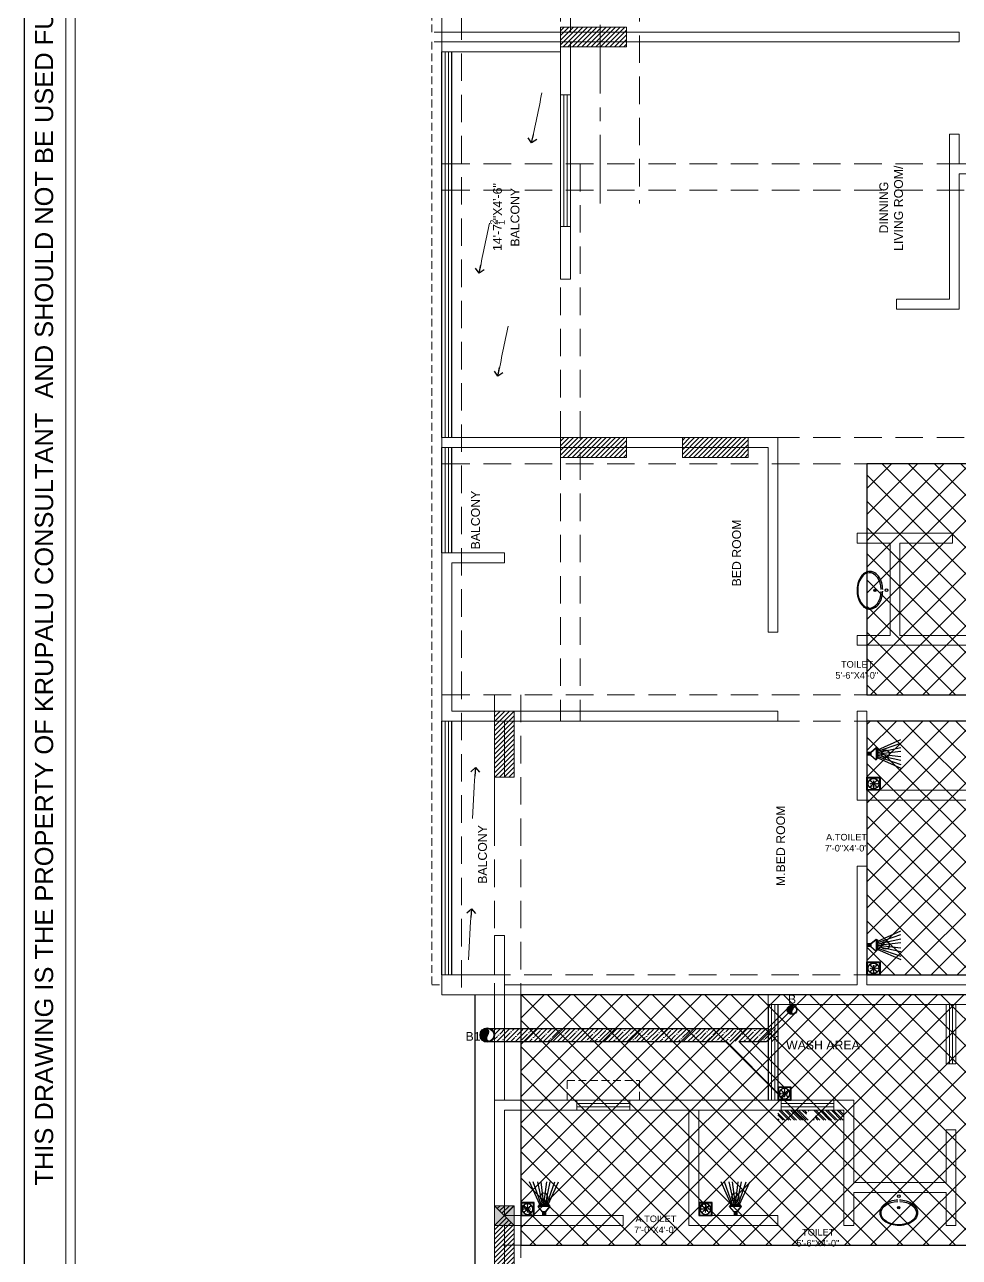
# Model space of a CAD drawing. Header units: inches. Extents: x 1807 to 67852, y 1160 to 20242.
# Drawn here: x 16490 to 16916, y 8413 to 8974 of the extents above; entities that cross this region are included whole.
import ezdxf

# ---------------------------------------------------------------- set-up
doc = ezdxf.new("R2010")
doc.units = ezdxf.units.IN
doc.header["$MEASUREMENT"] = 0
doc.linetypes.add('CENTER', pattern=[2, 1.25, -0.25, 0.25, -0.25])
doc.linetypes.add('DASHED', pattern=[0.75, 0.5, -0.25])
doc.layers.get('0').update_dxf_attribs({"lineweight": 20})
for name, color, linetype, lineweight in [('$TD_AUDIT_GENERATED_(67B1F)', 8, 'Continuous', 15), ('4 upvc pip', 5, 'Continuous', 30), ('4 upvc pip hatch', 6, 'Continuous', 5), ('4. UPCV', 6, 'Continuous', 30), ('A-HATCH', 252, 'Continuous', 13), ('AP_TEXT', 7, 'Continuous', 13), ('Bathing', 3, 'Continuous', 30), ('BLOCK', 7, 'Continuous', 0), ('column_01', 7, 'Continuous', 18), ('Dummy wall', 8, 'Continuous', 18), ('HATCH', 8, 'Continuous', 0), ('N.WALL', 7, 'Continuous', 25), ('PROJ.', 8, 'DASHED', 20), ('RAILING', 8, 'Continuous', 25), ('Railing 01', 8, 'Continuous', 18), ('SUNK', 216, 'Continuous', 30), ('SUNK HTACH', 165, 'Continuous', 15), ('wall', 7, 'Continuous', 20), ('WINDOW', 8, 'Continuous', 15)]:
    doc.layers.add(name, color=color, linetype=linetype, lineweight=lineweight)
doc.styles.add('Krupalu', font='arial.ttf', dxfattribs={"height": 8})
doc.styles.add('Krupalu 1', font='arial.ttf')
doc.dimstyles.new('Krupalu', dxfattribs={"dimtxt": 4, "dimasz": 4, "dimexe": 0, "dimexo": 0, "dimgap": 0.09, "dimtad": 0, "dimtoh": 1, "dimdec": 0, "dimzin": 3, "dimdsep": 46, "dimlunit": 4, "dimtxsty": 'Krupalu', "dimblk": 'DOTSMALL', "dimcen": 0, "dimse1": 1, "dimse2": 1, "dimclrd": 256, "dimclre": 256, "dimclrt": 7, "dimadec": 0, "dimazin": 0, "dimtfac": 1, "dimtdec": 0, "dimtofl": 0, "dimtmove": 1, "dimatfit": 0, "dimldrblk": 'OPEN90', "dimfxl": 1, "dimtolj": 1, "dimtzin": 0, "dimlwd": -1, "dimarcsym": 0})
pattern_1 = [(45, (-2883.811179141252, 0), (-1.060660171779821, 1.060660171779821), [])]
pattern_2 = [(135, (21954.08681038094, -55328.92698113222), (5.966213466261491, 5.966213466261491), []), (45, (21954.08681038094, -55328.92698113222), (5.966213466261491, -5.966213466261491), [])]

# ---------------------------------------------------------------- blocks, each defined once
blk = doc.blocks.new('A$C538C39F4')
at = {"layer": 'column_01', "lineweight": 18}
h = blk.add_hatch(color=8, dxfattribs=at)
h.dxf.hatch_style = 1
h.paths.add_polyline_path([(1.491280273e-07, 8.999999999417923), (9.000000149128027, 8.999999850289896), (9, -1.495936885e-07), (0, 0)])
at = {"layer": 'column_01'}
for p, q in [((9.000000132364221, 8.999999850639142), (-4.656613e-10, -3.15485522e-08)), ((1.491280273e-07, 8.999999999417923), (8.999999983119778, -1.806765795e-07))]:
    blk.add_line(p, q, dxfattribs=at)
blk.add_lwpolyline([(1.491280273e-07, 8.999999999417923), (9.000000149128027, 8.999999850289896), (9, -1.495936885e-07), (0, 0)], close=True, dxfattribs=at)
blk = doc.blocks.new('dfhtutrut')
at = {"layer": 'HATCH'}
h = blk.add_hatch(dxfattribs=at)
h.set_pattern_fill('ANSI31', color=256, scale=12, style=0)
h.set_pattern_definition(pattern_1)
h.paths.add_polyline_path([(142145.4290205566, -630693.7274956615), (142175.4290206037, -630693.7274951907), (142175.4290205045, -630684.7274951837), (142145.4290204407, -630684.72749566)])
h = blk.add_hatch(dxfattribs=at)
h.set_pattern_fill('ANSI31', color=256, scale=12, style=0)
h.set_pattern_definition(pattern_1)
h.paths.add_polyline_path([(142145.4290120945, -630880.4774917477), (142175.4290121416, -630880.4774912769), (142175.4290120424, -630871.4774912699), (142145.4290119786, -630871.4774917462)])
h = blk.add_hatch(dxfattribs=at)
h.set_pattern_fill('ANSI31', color=256, scale=12, style=0)
h.set_pattern_definition(pattern_1)
h.paths.add_polyline_path([(142230.9290196957, -630880.4774955474), (142200.9290196487, -630880.4774950766), (142200.9290197479, -630871.4774950696), (142230.9290198117, -630871.4774955459)])
h = blk.add_hatch(dxfattribs=at)
h.set_pattern_fill('ANSI31', color=256, scale=12, style=0)
h.set_pattern_definition(pattern_1)
h.paths.add_polyline_path([(142115.429018354, -630995.9774970419), (142115.4290188248, -631025.977497089), (142124.4290188318, -631025.9774969898), (142124.4290183555, -630995.977496926)])
h = blk.add_hatch(dxfattribs=at)
h.set_pattern_fill('ANSI31', color=256, scale=12, style=0)
h.set_pattern_definition(pattern_1)
edge = h.paths.add_edge_path()
edge.add_line((142115.4290201629, -631220.9774958682), (142124.4290201629, -631220.9774957191))
edge.add_line((142124.4290201629, -631220.9774957191), (142115.4290203289, -631229.9774958992))
edge.add_line((142115.429020312, -631229.9774958681), (142124.429020312, -631229.9774957185))
h = blk.add_hatch(dxfattribs=at)
h.set_pattern_fill('ANSI31', color=256, scale=12, style=0)
h.set_pattern_definition(pattern_1)
edge = h.paths.add_edge_path()
edge.add_line((142115.4290201629, -631220.9774958682), (142124.4290201629, -631220.9774957191))
h = blk.add_hatch(dxfattribs=at)
h.set_pattern_fill('ANSI31', color=256, scale=12, style=0)
h.set_pattern_definition(pattern_1)
h.paths.add_polyline_path([(142115.429020193, -631220.9774958035), (142115.4290206637, -631250.9774958505), (142124.4290206707, -631250.9774957513), (142124.4290201945, -631220.9774956875)])
h.paths.add_polyline_path([(142124.4290203125, -631229.9774957501), (142115.4290201629, -631220.9774958682), (142115.4290203289, -631229.9774958992), (142124.4290201629, -631220.9774957191), (142124.429020312, -631229.9774957185)], flags=16)
h = blk.add_hatch(dxfattribs=at)
h.set_pattern_fill('ANSI31', color=256, scale=12, style=0)
h.set_pattern_definition(pattern_1)
edge = h.paths.add_edge_path()
edge.add_line((142115.429020312, -631229.9774958681), (142124.429020312, -631229.9774957185))
at = {"layer": 'column_01'}
for points in [[(142145.4290205566, -630693.7274956615), (142175.4290206037, -630693.7274951907), (142175.4290205045, -630684.7274951837), (142145.4290204407, -630684.72749566)], [(142145.4290120945, -630880.4774917477), (142175.4290121416, -630880.4774912769), (142175.4290120424, -630871.4774912699), (142145.4290119786, -630871.4774917462)], [(142230.9290196957, -630880.4774955474), (142200.9290196487, -630880.4774950766), (142200.9290197479, -630871.4774950696), (142230.9290198117, -630871.4774955459)], [(142115.429018354, -630995.9774970419), (142115.4290188248, -631025.977497089), (142124.4290188318, -631025.9774969898), (142124.4290183555, -630995.977496926)], [(142115.429020193, -631220.9774958035), (142115.4290206637, -631250.9774958505), (142124.4290206707, -631250.9774957513), (142124.4290201945, -631220.9774956875)]]:
    blk.add_lwpolyline(points, close=True, dxfattribs=at)
at = {"layer": 'column_01', "xscale": -1}
blk.add_blockref('A$C538C39F4', (142124.429020312, -631229.9774957185), dxfattribs=at)
blk = doc.blocks.new('Shower')
at = {"layer": 'Bathing'}
h = blk.add_hatch(color=256, dxfattribs=at)
h.paths.add_polyline_path([(60267.41833196791, -3620.431860871338), (60268.65211769909, -3620.431860871395), (60268.65211769909, -3618.635292511739), (60267.4183319679, -3618.635292511768)])
h.paths.add_polyline_path([(60270.15766957924, -3623.625805427511), (60270.72500750469, -3622.804406799856), (60265.34544216232, -3622.804406799798), (60266.14786777544, -3623.625805427511)])
at = {"layer": 'Bathing', "ltscale": 3}
for p, q in [((60267.4183319679, -3620.431860871395), (60265.34544216236, -3622.804406799798)), ((60265.34544216236, -3622.804406799798), (60266.14786777544, -3623.625805427511)), ((60270.72500750468, -3622.804406799856), (60265.34544216236, -3622.804406799798)), ((60267.4183319679, -3620.431860871395), (60267.4183319679, -3618.635292511739)), ((60268.65211769909, -3618.635292511739), (60267.4183319679, -3618.635292511739)), ((60268.65211769898, -3618.635292511739), (60267.4183319679, -3618.635292511768)), ((60268.65211769909, -3620.431860871395), (60267.4183319679, -3620.431860871395)), ((60268.65211769898, -3620.431860871395), (60267.4183319679, -3620.431860871338)), ((60268.65211769909, -3620.431860871395), (60268.65211769909, -3618.635292511739)), ((60268.65211769909, -3620.431860871395), (60270.72500750473, -3622.804406799798)), ((60270.15766957925, -3623.625805427511), (60270.72500750473, -3622.804406799798)), ((60266.14786777544, -3623.625805427511), (60261.50000510409, -3633.999999717096)), ((60266.7830998716, -3623.625805427511), (60263.15139451563, -3633.999999717096)), ((60267.4183319679, -3623.625805427511), (60265.16633575584, -3633.999999717096)), ((60266.14786777544, -3623.625805427511), (60270.15766957925, -3623.625805427511)), ((60268.03522483353, -3623.625805427511), (60266.80128588562, -3633.999999717096)), ((60268.03522483352, -3623.625805427511), (60269.26916378141, -3633.999999717096)), ((60268.65211769914, -3623.625805427511), (60270.90411391117, -3633.999999717096)), ((60269.28734979543, -3623.625805427511), (60272.91905515142, -3633.999999717096)), ((60269.92258189157, -3623.625805427511), (60274.57044456293, -3633.999999717096))]:
    blk.add_line(p, q, dxfattribs=at)
for points in [[(60267.41833196787, -3620.431860871395), (60265.34544216223, -3622.804406799798)], [(60270.72500750468, -3622.804406799856), (60268.65211769898, -3620.431860871395)]]:
    blk.add_lwpolyline(points, dxfattribs=at)
blk.add_circle((60268.03522483353, -3627.043608548456), 1.779722321782173, dxfattribs=at)
blk = doc.blocks.new('rwrwq')
at = {"layer": 'Bathing'}
for points in [[(19894.37203204799, -3202.340139237341), (19894.37203204799, -3196.340139237341), (19900.37203204799, -3196.340139237341), (19900.37203204799, -3202.340139237341)], [(19894.64703204798, -3202.065139237201), (19894.64703204798, -3196.615139237247), (19900.09703204799, -3196.615139237247), (19900.09703204799, -3202.065139237201)]]:
    blk.add_lwpolyline(points, close=True, dxfattribs=at)
for centre, radius in [((19897.37203204799, -3199.340139237355), 2.421044871691265), ((19895.50019133168, -3199.340139237355), 0.1287538472970482), ((19895.92520902531, -3197.893316214764), 0.1287538472970482), ((19895.92520902531, -3200.786962259974), 0.1287538472970482), ((19896.22368872772, -3199.340139237355), 0.1287538472970482), ((19896.41583037584, -3198.383937565223), 0.1287538472970482), ((19896.41583037584, -3200.296340909472), 0.1287538472970482), ((19896.86680024385, -3199.340139237355), 0.1287538472970482), ((19896.93864527541, -3198.906752464658), 0.1287538472970482), ((19896.93864527541, -3199.773526009761), 0.1287538472970482), ((19897.37203204799, -3198.109556690519), 0.1287538472970482), ((19897.37203204799, -3198.109556690519), 0.1287538472970482), ((19897.37203204799, -3198.83381198644), 0.1287538472970482), ((19897.37203204799, -3198.83381198644), 0.1287538472970482), ((19897.37203204799, -3199.340139237355), 0.1287538472970482), ((19897.37203204799, -3199.846466488007), 0.1287538472970482), ((19897.37203204799, -3199.846466488007), 0.1287538472970482), ((19897.37203204799, -3200.570721783957), 0.1287538472970482), ((19897.37203204799, -3200.570721783957), 0.1287538472970482), ((19897.37203204799, -3201.278879867829), 0.1287538472970482), ((19897.37203204799, -3201.278879867829), 0.1287538472970482), ((19897.80541882057, -3198.906752464658), 0.1287538472970482), ((19897.80541882057, -3199.773526009761), 0.1287538472970482), ((19897.8772638521, -3199.340139237355), 0.1287538472970482), ((19898.32823372013, -3198.383937565223), 0.1287538472970482), ((19898.32823372013, -3200.296340909472), 0.1287538472970482), ((19898.52037536825, -3199.340139237355), 0.1287538472970482), ((19898.81885507066, -3197.893316214764), 0.1287538472970482), ((19898.81885507066, -3200.786962259974), 0.1287538472970482)]:
    blk.add_circle(centre, radius, dxfattribs=at)
blk = doc.blocks.new('_DotSmall')
at = {"color": 0, "linetype": 'ByBlock', "const_width": 0.5}
blk.add_lwpolyline([(-0.0625, 0, 1), (0.0625, 0, 1)], format="xyb", close=True, dxfattribs=at)
blk = doc.blocks.new('_Open90')
at = {"color": 0, "linetype": 'ByBlock', "lineweight": -2}
for p, q in [((0, 0), (-1, 0)), ((-0.5, 0.5), (0, 0)), ((0, 0), (-0.5, -0.5))]:
    blk.add_line(p, q, dxfattribs=at)
blk = doc.blocks.new('zw$137B')
at = {"layer": '$TD_AUDIT_GENERATED_(67B1F)', "linetype": 'DASHED', "lineweight": -2, "ltscale": 25}
for p, q in [((-572.9988513979188, 94.49999984470196), (-572.9988513979188, -1139.999999958207)), ((-563.9988513979188, 94.49999984470196), (-563.9988513979188, -1139.999999958207)), ((-278.9988480072061, -762.0000005643815), (-573, -762.0000005643815)), ((-518.9988517975435, -762.0000005643815), (-518.9988517975435, -1015.500000202796)), ((-509.9988517975435, -762.0000005643815), (-509.9988517975435, -1015.500000202796)), ((-278.9988480072061, -774.0000005643815), (-573, -774.0000005643815)), ((-278.9988480072061, -886.4999999457505), (-573, -886.4999999457505)), ((-278.9988480072061, -898.4999999457505), (-573, -898.4999999457505)), ((-278.9988480072061, -1003.500000202796), (-573, -1003.500000202796)), ((-549.0000025784539, -1003.500000202796), (-549.0000025784539, -1433.999999963213)), ((-537.0000025784539, -1003.500000202796), (-537.0000025784539, -1433.999999963213)), ((-278.9988480072061, -1015.500000202796), (-572.9988513979188, -1015.500000202796)), ((-572.9988513873686, -1130.999999958207), (-270.1546428534784, -1131.000000313041)), ((-572.9988513979188, -1139.999999958207), (-270.1546428534784, -1140.000000313041)), ((-270.1546428534784, -1253.9999998149), (-548.9988519625913, -1253.9999998149))]:
    blk.add_line(p, q, dxfattribs=at)
for points in [[(-518.9999996029364, -628.500000811182), (-518.9988517975435, -780.0000005643815)], [(-482.9988514340366, -628.5000008152565), (-482.9988494528225, -780.0000001046574)], [(-573, -1019.999999980675), (-573, -1003.500000202796)]]:
    blk.add_lwpolyline(points, dxfattribs=at)
at = {"layer": '$TD_AUDIT_GENERATED_(67B1F)', "linetype": 'CENTER', "lineweight": -2, "ltscale": 25}
blk.add_lwpolyline([(-500.9988518654136, -780.0000003400492), (-500.9988498841994, -628.5000005798647)], dxfattribs=at)

msp = doc.modelspace()

# ---------------------------------------------------------------- hatches: boundary and pattern name
at = {"layer": '4 upvc pip hatch', "ltscale": 10}
h = msp.add_hatch(dxfattribs=at)
h.set_pattern_fill('ANSI31', color=256, scale=2, style=0)
h.set_pattern_definition([(315, (-25616.67883859769, 102343.1129283917), (-0.1767766952966369, -0.1767766952966369), [])])
edge = h.paths.add_edge_path()
edge.add_spline(control_points=[(16839.57692427853, 8527.79994311306), (16839.85471701158, 8527.423982861626), (16840.53774849676, 8526.499578951334), (16839.02499104252, 8525.1278865551), (16839.68556417421, 8524.196347280813), (16839.95330164006, 8523.81878429401)], knot_values=[0, 0, 0, 0, 1.259254292856843, 3.096230486813582, 4.348223097679245, 4.348223097679245, 4.348223097679245, 4.348223097679245], degree=3, periodic=0)
edge.add_arc((16839.7186443123, 8525.804970573925), 2, 180, 276.73795711866546, ccw=False)
edge.add_arc((16839.7186443123, 8525.804970573925), 2, 94.06338523190618, 180, ccw=False)
h = msp.add_hatch(dxfattribs=at)
h.set_pattern_fill('ANSI31', color=256, scale=3, style=0)
h.set_pattern_definition([(315, (-46983.61509418753, 149240.2943760066), (-0.2651650429449554, -0.2651650429449554), [])])
edge = h.paths.add_edge_path()
edge.add_spline(control_points=[(16700.7685501268, 8517.324898088596), (16701.18523922637, 8516.760957711447), (16702.20978645414, 8515.374351846009), (16699.94065027278, 8513.316813251657), (16700.93150997032, 8511.919504340227), (16701.3331161691, 8511.353159860022)], knot_values=[0, 0, 0, 0, 1.259254292856843, 3.096230486813582, 4.348223097679245, 4.348223097679245, 4.348223097679245, 4.348223097679245], degree=3, periodic=0)
edge.add_arc((16700.98113017746, 8514.332439279895), 3, 180, 276.73795711866546, ccw=False)
edge.add_arc((16700.98113017746, 8514.332439279895), 3, 94.06338523190618, 180, ccw=False)
at = {"layer": '4 upvc pip hatch'}
h = msp.add_hatch(dxfattribs=at)
h.set_pattern_fill('ANSI35', color=256, scale=12, style=0)
h.set_pattern_definition([(45, (-7059.60635938761, 278.7382531576513), (-2.121320343559642, 2.121320343559643), []), (45, (-7057.485039047609, 278.7382531576513), (-2.121320343559642, 2.121320343559643), [3.75, -0.75, 0, -0.75])])
h.paths.add_polyline_path([(16704.28113017746, 8511.332439279895), (16833.28228009701, 8511.332439279895), (16833.28228009701, 8517.332439279895), (16704.28113017746, 8517.332439279895)])
at = {"layer": 'Dummy wall', "ltscale": 10}
h = msp.add_hatch(dxfattribs=at)
h.set_pattern_fill('ANSI32', color=256, scale=5, style=0)
h.set_pattern_definition([(315, (4671.426756403438, 100032.8889877961), (-1.325825214724774, -1.325825214724774), []), (315, (4672.310639878589, 100032.8889877961), (-1.325825214724774, -1.325825214724774), [])])
h.paths.add_polyline_path([(16833.28102846449, 8480.174890573864), (16833.28102846449, 8475.674890573864), (16843.83753762617, 8475.674890407838), (16845.29928466578, 8475.674890384847), (16848.2810237626, 8475.674890337947, -2.414213535522352), (16850.42243195315, 8477.816298494809, -0.4081784772964397), (16848.32523847431, 8475.674890337257), (16851.2627629267, 8475.674890291057), (16852.81295818501, 8475.674890266677), (16863.28102879472, 8475.67489010204), (16863.28102846449, 8480.174890573864), (16839.28102910568, 8480.174890573864)])
at = {"layer": 'SUNK HTACH', "ltscale": 10}
h = msp.add_hatch(dxfattribs=at)
h.set_pattern_fill('ANSI37', color=1, scale=67.5, angle=180, style=0)
h.set_pattern_definition(pattern_2)
h.paths.add_polyline_path([(16962.28228217025, 8774.17489057107), (16873.78227877946, 8774.17489057107), (16873.78227877946, 8669.174890314025), (16962.28228217025, 8669.174890314025)])
h = msp.add_hatch(dxfattribs=at)
h.set_pattern_fill('ANSI37', color=1, scale=67.5, angle=180, style=0)
h.set_pattern_definition([(135, (21954.08681038094, -55328.92698113222), (5.966213466261491, 5.966213466261491), []), (45.00000000000001, (21954.08681038094, -55328.92698113222), (5.966213466261491, -5.966213466261491), [])])
h.paths.add_polyline_path([(16873.7822787821, 8541.674890655688), (16962.28228196323, 8541.674889883032), (16962.28228237728, 8657.174890314025), (16873.78227877682, 8657.174890314025)])
h = msp.add_hatch(dxfattribs=at)
h.set_pattern_fill('ANSI37', color=1, scale=67.5, angle=180, style=0)
h.set_pattern_definition(pattern_2)
h.paths.add_polyline_path([(16947.20381029018, 8532.674890381197), (16716.20495581334, 8532.674890381197), (16716.281127599, 8418.674890701921), (16947.27998207585, 8418.674890701921)])

# ---------------------------------------------------------------- linework, layer by layer
at = {"layer": '4 upvc pip'}
msp.add_lwpolyline([(16490.39278698429, 9838.79226470621), (18913.59404890365, 9838.79226470621), (18913.59404890365, 8125.417635068383), (16490.39278698429, 8125.417635068383)], close=True, dxfattribs=at)
at = {"layer": '4. UPCV', "ltscale": 10}
for p, q in [((16828.4697722794, 8517.332439279893), (16838.36711439515, 8527.229781395643)), ((16828.12662652889, 8511.332439279895), (16841.1955415199, 8524.401354270896)), ((16700.98113017746, 8517.332439279895), (16828.4697722794, 8517.332439279895)), ((16700.98113017746, 8511.332439279895), (16809.79630426612, 8511.332439279895)), ((16809.79630426612, 8511.332439279895), (16833.28102916461, 8487.847714381407)), ((16815.45315851561, 8511.332439279895), (16836.11070722176, 8490.674890573748)), ((16815.45315851561, 8511.332439279895), (16828.12662652889, 8511.332439279895))]:
    msp.add_line(p, q, dxfattribs=at)
for centre, radius in [((16839.7186443123, 8525.804970573925), 2.2), ((16839.7186443123, 8525.804970573925), 2), ((16700.98113017746, 8514.332439279895), 3.3), ((16700.98113017746, 8514.332439279895), 3)]:
    msp.add_circle(centre, radius, dxfattribs=at)
for points, knots in [([(16839.57692427853, 8527.79994311306), (16839.85471692299, 8527.423982981723), (16840.53774614448, 8526.499578895506), (16839.02499339404, 8525.127886593205), (16839.68556425821, 8524.196347162451), (16839.95330164006, 8523.81878429401)], [0, 0, 0, 0, 1.259253890506048, 3.096229289577268, 4.348221507847651, 4.348221507847651, 4.348221507847651, 4.348221507847651]), ([(16700.7685501268, 8517.324898088596), (16701.18523913786, 8516.760957831537), (16702.20978410183, 8515.374351790168), (16699.94065262436, 8513.316813289792), (16700.93151005435, 8511.919504221878), (16701.3331161691, 8511.353159860022)], [0, 0, 0, 0, 1.888881036914295, 4.644344532956827, 6.522333056650295, 6.522333056650295, 6.522333056650295, 6.522333056650295])]:
    msp.add_open_spline(points, degree=3, knots=knots, dxfattribs=at)
at = {"layer": 'A-HATCH'}
for points in [[(18847.84627468929, 9820.026733048175), (16552.06076870601, 9820.026733048275, 0.4142135623730951), (16509.15831864219, 9777.124282984372), (16509.15831864219, 8191.165409282758, 0.4142135623730951), (16556.1405611985, 8144.183166726254), (18844.78709949119, 8144.183166726254, 0.4142135623730953), (18894.82851724576, 8194.224584480915), (18894.82851724576, 9773.044490491833, 0.4142135623730951)], [(18847.84627468929, 9815.856614902006), (16552.06076870601, 9815.85661490208, 0.4142135623730951), (16513.32843678819, 9777.124282984372), (16513.32843678819, 8191.165409282758, 0.4142135623730951), (16556.1405611985, 8148.353284872497), (18844.78709949119, 8148.353284872497, 0.4142135623731504), (18890.6583990995, 8194.224584480915), (18890.6583990995, 9773.044490491833, 0.4142135623731546)]]:
    msp.add_lwpolyline(points, format="xyb", close=True, dxfattribs=at)
at = {"layer": 'AP_TEXT'}
msp.add_line((16705.53632946233, 8883.226930375007), (16705.53632946233, 8885.073781047278), dxfattribs=at)
at = {"layer": 'Bathing'}
for centre, radius in [((16877.4460137717, 8716.633972798445), 0.5477062227527695), ((16877.4460137717, 8716.633972798445), 0.4032960061653105), ((16882.66674130981, 8716.69371006472), 0.6155345738159739), ((16888.29984863789, 8441.059356000631), 0.6155345738159739), ((16888.24011137161, 8435.838628462523), 0.5477062227527695), ((16888.24011137161, 8435.838628462523), 0.4032960061653105)]:
    msp.add_circle(centre, radius, dxfattribs=at)
msp.add_ellipse((16874.93429887615, 8716.633972798445), major_axis=(1.484532673765726e-10, -8.056748866623227), ratio=0.663757989353429, start_param=1.630195805320444, end_param=7.796446130066879, dxfattribs=at)
at = {"layer": 'Bathing', "extrusion": (0, 0, -1)}
msp.add_ellipse((16888.24011137161, 8433.326913566976), major_axis=(-8.056748866623227, 1.484517873758159e-10), ratio=0.663757989353429, start_param=1.630195805320444, end_param=7.796446130066879, dxfattribs=at)
at = {"layer": 'Bathing'}
for points, knots in [([(16880.96858185943, 8717.019192301988), (16880.94030544805, 8718.066303317057), (16880.78134362679, 8719.105894210486), (16880.16832212557, 8721.201917886123), (16879.66867156729, 8722.229635935131), (16878.40077155977, 8723.892472477484), (16877.63074402491, 8724.528109426348), (16876.18488059632, 8725.14694519338), (16875.54763586857, 8725.264717255457), (16874.28148340696, 8725.198041277094), (16873.65485255743, 8725.014042480587), (16872.49015891328, 8724.38012727871), (16871.95154254898, 8723.931498743681), (16871.00366443992, 8722.826805273624), (16870.59395682349, 8722.1706245596), (16869.77861598178, 8720.377594945574), (16869.46310901435, 8719.157776984473), (16869.21819008541, 8716.63709479614), (16869.28907675052, 8715.33771389848), (16869.80615090678, 8712.905285987974), (16870.25176048576, 8711.773421256657), (16871.44985310297, 8709.894090571412), (16872.20329052032, 8709.145960426395), (16873.70558580695, 8708.319078703847), (16874.41557636208, 8708.127695059025), (16875.12755164824, 8708.127695059025)], [1.610972373639783, 1.610972373639783, 1.610972373639783, 1.610972373639783, 1.985827239866159, 1.985827239866159, 2.425310698292767, 2.425310698292767, 2.864794156719375, 2.864794156719375, 3.176532129011759, 3.176532129011759, 3.488270101304142, 3.488270101304142, 3.800008073596525, 3.800008073596525, 4.111746045888909, 4.111746045888909, 4.567037032492656, 4.567037032492656, 5.022328019096402, 5.022328019096402, 5.477619005700146, 5.477619005700146, 5.932909992303892, 5.932909992303892, 6.283185307179585, 6.283185307179585, 6.283185307179585, 6.283185307179585]), ([(16875.12755164824, 8708.127695059025), (16875.59077148189, 8708.127695059025), (16876.0537220609, 8708.207948060211), (16877.36055632131, 8708.664566443156), (16878.15525575893, 8709.246375129878), (16879.48117166088, 8710.820462426025), (16880.01479644046, 8711.812988018472), (16880.73117824455, 8713.969995877793), (16880.93021803635, 8715.122376064857), (16880.96694322251, 8716.285972108803)], [0, 0, 0, 0, 0.2278934061597285, 0.2278934061597285, 0.6673768645863363, 0.6673768645863363, 1.106860323012944, 1.106860323012944, 1.523520708206541, 1.523520708206541, 1.523520708206541, 1.523520708206541]), ([(16888.62533087516, 8439.361196550257), (16889.67244189022, 8439.332920138877), (16890.71203278365, 8439.173958317617), (16892.80805645929, 8438.560936816393), (16893.8357745083, 8438.061286258111), (16895.49861105065, 8436.793386250596), (16896.13424799952, 8436.023358715735), (16896.75308376655, 8434.57749528715), (16896.87085582862, 8433.940250559397), (16896.80417985026, 8432.674098097785), (16896.62018105375, 8432.04746724826), (16895.98626585188, 8430.882773604106), (16895.53763731685, 8430.344157239808), (16894.43294384679, 8429.39627913075), (16893.77676313277, 8428.986571514317), (16891.98373351874, 8428.171230672604), (16890.76391555764, 8427.85572370518), (16888.24323336931, 8427.610804776232), (16886.94385247165, 8427.681691441343), (16884.51142456114, 8428.198765597605), (16883.37955982983, 8428.644375176584), (16881.50022914458, 8429.842467793795), (16880.75209899956, 8430.59590521115), (16879.92521727702, 8432.098200497778), (16879.73383363219, 8432.808191052907), (16879.73383363219, 8433.520166339069)], [1.610972373639783, 1.610972373639783, 1.610972373639783, 1.610972373639783, 1.985827239866159, 1.985827239866159, 2.425310698292767, 2.425310698292767, 2.864794156719375, 2.864794156719375, 3.176532129011759, 3.176532129011759, 3.488270101304142, 3.488270101304142, 3.800008073596525, 3.800008073596525, 4.111746045888909, 4.111746045888909, 4.567037032492656, 4.567037032492656, 5.022328019096402, 5.022328019096402, 5.477619005700146, 5.477619005700146, 5.932909992303892, 5.932909992303892, 6.283185307179585, 6.283185307179585, 6.283185307179585, 6.283185307179585]), ([(16879.73383363219, 8433.520166339069), (16879.73383363219, 8433.983386172717), (16879.81408663338, 8434.446336751724), (16880.27070501632, 8435.753171012133), (16880.85251370305, 8436.547870449758), (16882.42660099919, 8437.873786351709), (16883.41912659164, 8438.407411131288), (16885.57613445096, 8439.123792935374), (16886.72851463802, 8439.322832727172), (16887.89211068197, 8439.359557913333)], [0, 0, 0, 0, 0.2278934061597285, 0.2278934061597285, 0.6673768645863363, 0.6673768645863363, 1.106860323012944, 1.106860323012944, 1.523520708206541, 1.523520708206541, 1.523520708206541, 1.523520708206541])]:
    msp.add_open_spline(points, degree=3, knots=knots, dxfattribs=at)
at = {"layer": 'PROJ.', "ltscale": 7}
for points in [[(16680.28227877957, 8970.67489050774), (16675.78227877957, 8970.67489050774), (16675.78227877957, 9399.67489050774), (16680.28227877957, 9399.67489050774)], [(16680.28227877945, 8966.174890549184), (16675.78227877945, 8966.174890549184), (16675.78227877945, 8537.174890549184), (16680.28227877945, 8537.174890549184)], [(16737.28228009704, 8484.674890558614), (16737.28228009704, 8493.674890558614), (16770.28228009701, 8493.674890558614), (16770.28228009698, 8484.674890558614)]]:
    msp.add_lwpolyline(points, dxfattribs=at)
at = {"layer": 'RAILING'}
for p, q in [((16680.28227877945, 8786.174890549184), (16680.28227877945, 8961.674890549184)), ((16684.78227877945, 8786.174890549184), (16684.78227877945, 8961.674890549184)), ((16680.28227877945, 8733.674890549184), (16680.28227877945, 8781.674890549184)), ((16684.78227877945, 8733.674890549184), (16684.78227877945, 8781.674890549184)), ((16680.28227877945, 8541.674890549184), (16680.28227877945, 8657.174890549184)), ((16684.78227877945, 8541.674890549184), (16684.78227877945, 8657.174890549184)), ((16695.28113017746, 8532.674890549184), (16695.28113017746, 8200.674891836388)), ((16828.78228009701, 8528.174890558614), (16828.78228009701, 8484.674890558497)), ((16833.28228009701, 8528.174890558614), (16833.28228009701, 8484.674890558497))]:
    msp.add_line(p, q, dxfattribs=at)
at = {"layer": 'Railing 01'}
for p, q in [((16681.78227877945, 8786.174890549184), (16681.78227877945, 8961.674890549184)), ((16683.28227877945, 8786.174890549184), (16683.28227877945, 8961.674890549184)), ((16681.78227877945, 8733.674890549184), (16681.78227877945, 8781.674890549184)), ((16683.28227877945, 8733.674890549184), (16683.28227877945, 8781.674890549184)), ((16681.78227877945, 8541.674890549184), (16681.78227877945, 8657.174890549184)), ((16683.28227877945, 8541.674890549184), (16683.28227877945, 8657.174890549184)), ((16830.28228009701, 8528.174890558614), (16830.28228009701, 8484.674890558497)), ((16831.78228009701, 8528.174890558614), (16831.78228009701, 8484.674890558497))]:
    msp.add_line(p, q, dxfattribs=at)
at = {"layer": 'SUNK'}
for points in [[(16962.28228217025, 8774.17489057107), (16873.78227877946, 8774.17489057107), (16873.78227877946, 8669.174890314025), (16962.28228217025, 8669.174890314025)], [(16873.7822787821, 8541.674890655688), (16962.28228196323, 8541.674889883032), (16962.28228237728, 8657.174890314025), (16873.78227877682, 8657.174890314025)]]:
    msp.add_lwpolyline(points, close=True, dxfattribs=at)
at = {"layer": 'SUNK', "elevation": 2}
msp.add_lwpolyline([(16947.20381029018, 8532.674890381197), (16716.20495581334, 8532.674890381197), (16716.281127599, 8418.674890701921), (16947.27998207585, 8418.674890701921)], close=True, dxfattribs=at)
at = {"layer": 'wall'}
for p, q in [((16738.78227877968, 8994.67489050774), (16738.78227877957, 8970.67489050774)), ((16680.28227877957, 8975.17489050774), (16680.28227877957, 8966.17489050774)), ((16680.28227877945, 8970.674890549184), (16915.78227877945, 8970.674890549184)), ((16680.28227877945, 8961.674890549184), (16680.28227877945, 8970.674890549184)), ((16734.28227877957, 8972.92489077922), (16764.2822786167, 8972.92489077922)), ((16734.28227877957, 8963.92489023626), (16734.28227877957, 8972.92489077922)), ((16738.78227877957, 8970.67489050774), (16915.78227877957, 8970.67489050774)), ((16764.2822786167, 8972.92489077922), (16764.2822786167, 8963.92489023626)), ((16915.78227877945, 8966.174890549184), (16915.78227877945, 8970.674890549184)), ((16915.78227877957, 8970.67489050774), (16915.78227877957, 8966.17489050774)), ((16680.28227877957, 8966.17489050774), (16915.78227877957, 8966.17489050774)), ((16764.2822786167, 8963.92489023626), (16734.28227877957, 8963.92489023626)), ((16738.78227877945, 8966.174890549184), (16915.78227877945, 8966.174890549184)), ((16738.78227877957, 8942.174890549184), (16738.78227877945, 8966.174890549184)), ((16680.28227877945, 8961.674890549184), (16734.28227877945, 8961.674890549184)), ((16734.28227877945, 8942.174890549184), (16734.28227877945, 8961.674890549184)), ((16738.78227877945, 8942.174890549184), (16734.28227877957, 8942.174890549184)), ((16911.28227877945, 8849.174890549184), (16911.28227877934, 8924.174890549184)), ((16911.28227877945, 8924.174890549184), (16915.78227877945, 8924.174890549184)), ((16915.78227877934, 8910.674890549184), (16915.78227877934, 8924.174890549184)), ((16915.78227877934, 8910.674890549184), (16974.28227877945, 8910.674890549184)), ((16915.78227877934, 8906.174890549184), (16969.78227877945, 8906.174890549184)), ((16915.78227877945, 8844.674890549184), (16915.78227877934, 8906.174890549184)), ((16734.28227877945, 8858.174890549184), (16734.28227877945, 8882.174890549184)), ((16738.78227877945, 8882.174890549184), (16734.28227877957, 8882.174890549184)), ((16738.78227877945, 8858.174890549184), (16738.78227877957, 8882.174890549184)), ((16738.78227877945, 8858.174890549184), (16734.28227877945, 8858.174890549184)), ((16887.28227877945, 8849.174890549184), (16911.28227877945, 8849.174890549184)), ((16887.28227877945, 8844.674890556402), (16887.28227877945, 8849.174890549184)), ((16887.28227877945, 8844.674890549184), (16915.78227877945, 8844.674890549184)), ((16833.28227877945, 8786.174890549184), (16680.28227877945, 8786.174890549184)), ((16680.28227877945, 8786.174890549184), (16680.28227877945, 8781.674890549184)), ((16833.28227877945, 8697.674890549184), (16833.28227877945, 8786.174890549184)), ((16828.78227877945, 8781.674890549184), (16680.28227877945, 8781.674890549184)), ((16828.78227877945, 8697.674890549184), (16828.78227877945, 8781.674890549184)), ((16869.28227877945, 8742.674890549184), (16912.78227877945, 8742.674890549184)), ((16869.28227877945, 8738.174890585506), (16869.28227877945, 8742.674890549184)), ((16912.78227877945, 8738.174890549184), (16912.78227877945, 8742.674890549184)), ((16708.78227877957, 8733.674890549184), (16680.28227877945, 8733.674890549184)), ((16680.28227877945, 8657.174890549184), (16680.28227877945, 8733.674890549184)), ((16708.78227877945, 8729.174890549184), (16708.78227877945, 8733.674890549184)), ((16869.28227877945, 8738.174890549184), (16884.28227877957, 8738.174890549184)), ((16884.28227877945, 8696.174890549184), (16884.28227877945, 8738.174890549184)), ((16888.78227877945, 8696.174890549184), (16888.78227877945, 8738.174890549184)), ((16888.78227877957, 8738.174890549184), (16912.78227877945, 8738.174890549184)), ((16708.78227877945, 8729.174890549184), (16684.78227877945, 8729.174890549184)), ((16684.78227877945, 8661.674890549184), (16684.78227877945, 8729.174890549184)), ((16833.28227877934, 8697.674890549184), (16828.78227877945, 8697.674890549184)), ((16869.28227877957, 8691.674890549184), (16869.28227877945, 8696.174890556402)), ((16884.28227877945, 8696.174890549184), (16869.28227877945, 8696.174890549184)), ((16926.28227877945, 8696.174890549184), (16888.78227877945, 8696.174890549184)), ((16921.78227877945, 8691.674890549184), (16869.28227877945, 8691.674890549184)), ((16833.28227877934, 8661.674890549184), (16684.78227877945, 8661.674890549184)), ((16833.28227877945, 8657.174890549184), (16833.28227877945, 8661.674890549184)), ((16873.78227877945, 8661.674890549184), (16869.28227877945, 8661.674890549184)), ((16869.28227877945, 8621.174890549184), (16869.28227877945, 8661.674890549184)), ((16873.78227877945, 8625.674890549184), (16873.78227877945, 8661.674890549184)), ((16704.28227877934, 8657.174890549184), (16680.28227877945, 8657.174890549184)), ((16704.28227877934, 8631.674890549184), (16704.28227877934, 8657.174890549184)), ((16833.28227877934, 8657.174890549184), (16708.78227877945, 8657.174890549184)), ((16708.78227877945, 8631.674890549184), (16708.78227877945, 8657.174890549184)), ((16704.28227877945, 8631.674890549184), (16708.78227877957, 8631.674890549184)), ((16921.78227877957, 8621.174890549184), (16869.28227877945, 8621.174890549184)), ((16921.78227877957, 8625.674890549184), (16873.78227877945, 8625.674890549184)), ((16869.28227877945, 8537.174890549184), (16869.28227877945, 8591.174890549184)), ((16873.78227877945, 8591.174890549184), (16869.28227877945, 8591.174890549184)), ((16873.78227877945, 8537.174890549184), (16873.78227877945, 8591.174890549184)), ((16704.28227877945, 8541.674890549184), (16704.28227877945, 8559.674890549184)), ((16704.28227877945, 8559.674890549184), (16708.78227877957, 8559.674890549184)), ((16708.78227877945, 8537.174890549184), (16708.78227877945, 8559.674890549184)), ((16704.28227877957, 8541.674890549184), (16680.28227877945, 8541.674890549184)), ((16680.28227877945, 8541.674890549184), (16680.28227877945, 8532.674890549184)), ((16708.78113017746, 8537.176036455465), (16708.78113017746, 8484.674890558614)), ((16869.28227877945, 8537.174890549184), (16708.78227877957, 8537.174890549184)), ((16921.78227877945, 8537.174890549184), (16873.78227877945, 8537.174890549184)), ((16926.28227877945, 8532.674890549184), (16680.28227877945, 8532.674890549184)), ((16704.28113017746, 8484.674890558614), (16704.28113017746, 8532.674890549184)), ((16828.78228009698, 8532.674890558614), (17082.28228009701, 8532.674890558614)), ((16828.78228009698, 8528.174890558614), (16828.78228009698, 8532.674890558614)), ((16828.78228009698, 8528.174890558614), (17016.28228009701, 8528.174890558614)), ((16909.78228009701, 8501.174890558614), (16914.28228009701, 8501.174890558614)), ((16704.28228009701, 8484.674890558614), (16704.28228009701, 8238.674890558614)), ((16741.78228009701, 8484.674890558614), (16704.28228009701, 8484.674890558614)), ((16741.78228009701, 8484.674890558614), (16741.78228009701, 8480.174890558497)), ((16834.78228009704, 8484.674890558264), (16765.78228009701, 8484.674890558614)), ((16765.78228009701, 8484.674890558614), (16765.78228009701, 8480.174890558614)), ((16834.78228009701, 8484.674890558614), (16834.78228009701, 8480.174890558614)), ((16867.78228009701, 8484.674890558614), (16858.78228009701, 8484.674890558497)), ((16858.78228009701, 8484.674890558497), (16858.78228009701, 8480.174890558614)), ((16867.78228009701, 8484.674890558614), (16867.78228009701, 8447.174890558614)), ((16708.78228009701, 8480.174890558614), (16708.78228009701, 8432.174890558614)), ((16741.78228009701, 8480.174890558614), (16708.78228009701, 8480.174890558614)), ((16834.78228009701, 8480.174890558847), (16765.78228009701, 8480.17489055873)), ((16792.78228009701, 8480.17489055873), (16792.78228009701, 8427.674890558614)), ((16797.28228009701, 8480.17489055873), (16797.28228009701, 8432.174890558614)), ((16863.28228009701, 8480.174890558614), (16858.78228009701, 8480.174890558614)), ((16863.28228009701, 8480.174890558614), (16863.28228009701, 8427.674890558614)), ((16909.78228009701, 8471.174890558614), (16914.28228009701, 8471.174890558614)), ((16909.78228009701, 8447.17489055873), (16909.78228009701, 8471.174890558614)), ((16914.28228009701, 8427.674890558614), (16914.28228009701, 8471.174890558614)), ((16867.78228009701, 8447.174890558614), (16909.78228009701, 8447.174890558614)), ((16867.78228009701, 8442.674890558614), (16909.78228009701, 8442.674890558614)), ((16867.78228009701, 8442.674890558614), (16867.78228009701, 8427.674890558614)), ((16909.78228009701, 8427.674890558614), (16909.78228009701, 8442.67489055873)), ((16708.78228009701, 8432.174890558614), (16762.78228009701, 8432.174890558614)), ((16762.78228009701, 8432.174890558614), (16762.78228009701, 8427.674890558614)), ((16797.28228009701, 8432.174890558614), (16833.28228009701, 8432.174890558614)), ((16833.28228009701, 8432.174890558614), (16833.28228009698, 8427.674890558614)), ((16708.78228009701, 8427.674890558614), (16762.78228009701, 8427.674890558614)), ((16708.78228009701, 8427.674890558614), (16708.78228009701, 8267.17489055873)), ((16792.78228009701, 8427.674890558614), (16833.28228009701, 8427.674890558614)), ((16863.28228009698, 8427.67489055873), (16867.78228010426, 8427.674890558614)), ((16909.78228013333, 8427.674890558614), (16914.28228009701, 8427.674890558614))]:
    msp.add_line(p, q, dxfattribs=at)
at = {"layer": 'wall', "color": 1}
for p, q in [((16704.28113017746, 8652.67489057398), (16704.28113017746, 8604.6748904649)), ((16704.28113017746, 8652.67489057398), (16704.28113017746, 8604.6748904649)), ((16704.28113017746, 8652.67489057398), (16704.28113017746, 8604.6748904649)), ((16704.28113017746, 8652.67489057398), (16704.28113017746, 8604.6748904649)), ((16708.78113017746, 8537.176036455465), (16708.78113017746, 8484.674890558614)), ((16708.78113017746, 8537.176036455465), (16708.78113017746, 8484.674890558614)), ((16708.78113017746, 8537.176036455465), (16708.78113017746, 8484.674890558614)), ((16704.28113017746, 8484.674890558614), (16708.78113017746, 8484.674890558614)), ((16704.28113017746, 8484.674890558614), (16708.78113017746, 8484.674890558614)), ((16704.28113017746, 8484.674890558614), (16708.78113017746, 8484.674890558614)), ((16704.28113017746, 8484.674890558614), (16708.78113017746, 8484.674890558614))]:
    msp.add_line(p, q, dxfattribs=at)
at = {"layer": 'WINDOW'}
for p, q in [((16734.28227877945, 8882.174890549184), (16734.28227877957, 8942.174890549184)), ((16735.78227877945, 8882.174890549184), (16735.78227877957, 8942.174890549184)), ((16737.28227877945, 8882.174890549184), (16737.28227877957, 8942.174890549184)), ((16738.78227877945, 8882.174890549184), (16738.78227877957, 8942.174890549184)), ((16909.78228009701, 8501.174890558614), (16909.78228009701, 8528.174890558614)), ((16911.28228009701, 8501.174890558614), (16911.28228009701, 8528.174890558614)), ((16912.78228009701, 8501.174890558614), (16912.78228009701, 8528.174890558614)), ((16914.28228009701, 8501.174890558614), (16914.28228009701, 8528.174890558614)), ((16765.78228009701, 8484.674890558614), (16741.78228009701, 8484.674890558614)), ((16765.78228009701, 8483.174890558614), (16741.78228009701, 8483.174890558614)), ((16765.78228009701, 8481.674890558614), (16741.78228009701, 8481.674890558614)), ((16858.78228009701, 8484.674890558614), (16834.78228009701, 8484.674890558614)), ((16858.78228009701, 8483.174890558614), (16834.78228009701, 8483.174890558614)), ((16858.78228009701, 8481.674890558614), (16834.78228009701, 8481.674890558614)), ((16765.78228009701, 8480.174890558614), (16741.78228009701, 8480.174890558614)), ((16858.78228009701, 8480.174890558614), (16834.78228009701, 8480.174890558614))]:
    msp.add_line(p, q, dxfattribs=at)

# ---------------------------------------------------------------- block references
at = {"layer": '$TD_AUDIT_GENERATED_(67B1F)'}
msp.add_blockref('zw$137B', (17253.28113017746, 9672.67489051682), dxfattribs=at)
at = {"layer": 'Bathing'}
for name, p, rotation in [('Shower', (13255.14698337124, -51625.75210048295), 90.00000000000001), ('rwrwq', (13677.44213664572, -11268.69714151549), 90.00000000000004), ('Shower', (13255.14698337128, -51712.86033430093), 90.00000000000001), ('rwrwq', (13677.44213672042, -11352.69714137706), 90.00000000000004)]:
    msp.add_blockref(name, p, dxfattribs=dict(at, rotation=rotation))
at = {"layer": 'Bathing', "xscale": -1, "rotation": 180}
for name, p in [('rwrwq', (-3061.091002883383, 5288.33475133641)), ('Shower', (-43541.25419572777, 4813.539598062098)), ('Shower', (-43454.14596190979, 4813.539598062056)), ('rwrwq', (-3178.103935166415, 5235.836746456142, 2)), ('rwrwq', (-3097.091002942318, 5235.834751336544))]:
    msp.add_blockref(name, p, dxfattribs=at)
at = {"layer": 'column_01'}
msp.add_blockref('dfhtutrut', (-125411.1467417362, 639657.6523855136), dxfattribs=at)

# ---------------------------------------------------------------- texts
at = {"layer": '4. UPCV', "ltscale": 10, "style": 'Krupalu 1'}
for s, p in [('B', (16837.83066120346, 8528.629414199444)), ('B1', (16691.0718845454, 8511.72745176121))]:
    msp.add_text(s, height=4, dxfattribs=at).set_placement(p)
at = {"layer": 'AP_TEXT', "style": 'Krupalu 1'}
for s, height, p in [('LIVING ROOM/', 4, (16890.15704785092, 8871.107817836019)), ('"X4\'-6"', 4, (16707.6209133641, 8885.073781047278)), ('DINNING', 4, (16883.43952811363, 8879.041292712122)), ('BALCONY', 4, (16715.583056164, 8873.054814309842)), ('2', 2.8, (16705.08904894778, 8883.137758400437)), ('1', 2.8, (16708.81445588346, 8882.958423651668)), ("14'-7", 4, (16707.5527005401, 8871.062740707566)), ('BALCONY', 4, (16697.59319478776, 8735.28502112793)), ('BED ROOM', 4, (16816.43045330166, 8718.453352583834)), ('M.BED ROOM', 4, (16836.50229453042, 8582.101940930268)), ('BALCONY', 4, (16700.76674100608, 8583.135432804615))]:
    msp.add_text(s, height=height, rotation=89.99999999999999, dxfattribs=at).set_placement(p)
for s, height, p in [('TOILET', 3, (16861.95969890846, 8681.483018802275)), ('5\'-6"X4\'-0"', 3, (16859.41525629843, 8676.480895660032)), ('A.TOILET', 3, (16855.19670608415, 8602.855499672383)), ('7\'-0"X4\'-0"', 3, (16854.59927905449, 8597.855499672383)), ('WASH AREA', 4, (16836.98399716682, 8507.807977906341)), ('A.TOILET', 3, (16768.42274593503, 8429.220755115995)), ('7\'-0"X4\'-0"', 3, (16767.82531890537, 8424.220755115995)), ('TOILET', 3, (16844.26923807439, 8423.126233619667)), ('5\'-6"X4\'-0"', 3, (16841.72479546442, 8418.124110477424))]:
    msp.add_text(s, height=height, dxfattribs=at).set_placement(p)
at = {"layer": 'BLOCK', "style": 'Krupalu'}
msp.add_text('THIS DRAWING IS THE PROPERTY OF KRUPALU CONSULTANT  AND SHOULD NOT BE USED FULLY OR PARTLY FOR ANY OTHER PURPOSE OTHER THAN THAT ISSUED FOR WITHOUT THE PRIOR PERMISSION.', height=8.283472713547171, rotation=90, dxfattribs=at).set_placement((16503.35696830489, 8445.84551393841))

# ---------------------------------------------------------------- leaders
at = {"layer": 'N.WALL', "color": 1, "path_type": 1}
for points in [[(16721.14289666002, 8920.208975563088), (16725.8572843263, 8943.028693338543)], [(16697.23181258273, 8860.9225890153), (16701.94620024901, 8883.742306790755)], [(16705.74808910341, 8814.083068151576), (16710.46247676968, 8836.902785927032)], [(16695.56037101266, 8636.047432876654), (16694.21221229274, 8612.784856955546)], [(16693.73237978957, 8571.806598465357), (16692.38422106966, 8548.544022544249)]]:
    msp.add_leader(points, dimstyle='Krupalu', override={"dimgap": 0.09, "dimtad": 0, "dimclrd": 1}, dxfattribs=at)

doc.saveas('drawing.dxf')
